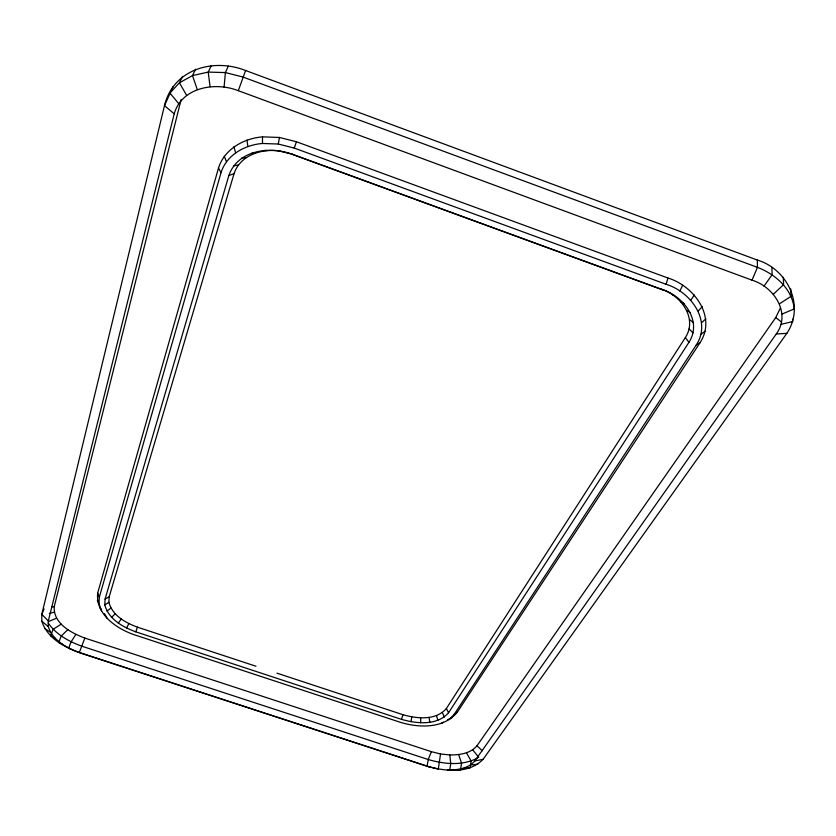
<?xml version="1.0" encoding="UTF-8"?>
<svg xmlns="http://www.w3.org/2000/svg" width="836" height="836" viewBox="0 0 836 836"><rect width="100%" height="100%" fill="white"/><g stroke="black" fill="none" stroke-linecap="round" stroke-linejoin="round"><path stroke-width="1.25" d="M41.8 621.19L41.81 614.335L164.493 105.597C173.23 69.158 213.305 57.726 245.617 70.517L757.312 260.048C787.69 269.129 805.204 305.945 786.843 333.345L483.114 759.276C468.797 774.199 445.222 771.273 427.081 766.267L79.639 652.77C64.142 647.106 47.098 637.952 41.8 621.19L48.289 626.603C52.626 640.345 66.608 647.848 79.316 652.477L428.868 766.675M48.289 626.603L48.321 621.002L174.201 113.853C181.778 87.111 215.395 81.573 238.291 90.696L752.013 280.165C773.802 286.591 791.504 313.27 776.268 333.982L474.806 760.948C468.17 768.817 457.114 770.04 447.448 770.008L449.684 770.322L450.74 763.561L449.81 754.96L440.541 753.978L431.386 751.668L84.864 638.077C71.3 633.071 53.086 623.426 54.246 606.591L181.151 99.463M101.605 611.095L99.003 603.916L99.327 597.155L221.038 172.644C226.629 154.838 244.708 144.952 262.452 143.468L262.535 136.853L279.454 137.47L296.446 141.754L667.974 278.022C693.964 285.943 717.016 316.854 699.941 342.844L457.344 712.157C443.634 728.94 418.7 728.031 399.807 722.137L134.784 634.932C116.831 628.923 95.45 614.439 97.666 593.058L218.489 168.067C224.435 149.08 243.621 138.483 262.535 136.853M104.793 604.909L105.096 599.057L228.865 175.487C237.643 150.01 269.892 145.882 292.36 154.242L661.203 289.172C682.74 295.453 702.971 320.501 688.916 342.373L448.587 712.721C437.05 725.909 416.725 723.725 401.499 719.357L135.798 631.838C122.882 627.105 108.565 619.173 104.793 604.909L108.889 602.275L109.171 596.873L234.028 173.71C240.151 155.099 261.867 148.296 279.705 151.044M276.988 673.168L402.962 714.707C416.997 718.741 435.775 720.747 446.372 708.52L685.384 337.556C697.924 318.046 680.598 295.087 661.203 289.172M449.089 719.587L454.084 714.54L696.242 345.038C712.167 320.637 690.473 291.659 666.093 284.282L294.251 148.076L278.294 144.032L262.452 143.468M224.09 87.101L225.396 72.575L228.322 66.138M440.541 753.978L438.294 769.089L427.081 766.267L428.22 759.527L431.386 751.668M411.03 721.75L411.761 716.922M278.294 144.032L279.454 137.47M666.093 284.282L667.974 278.022M401.499 719.357L402.962 714.707M238.291 90.696L245.617 70.517M84.864 638.077L79.316 652.477M135.798 631.838L137.417 627.157C125.515 622.778 112.306 615.453 108.889 602.275M294.251 148.076L296.446 141.754M44.068 608.942L41.81 614.335L48.321 621.002M752.013 280.165L757.458 267.353L757.312 260.048M173.104 86.62L164.493 105.597L174.201 113.853M211.236 65.678L208.216 72.095L210.066 86.693M679.867 291.074L682.625 285.285M195.603 69.179L192.499 75.595L179.437 82.785L169.917 93.057L178.716 103.633M449.81 754.96C459.434 754.971 470.438 753.654 476.98 745.775L775.745 317.555L780.437 307.92M182.593 76.369L179.437 82.785L186.574 95.304M126.529 628.035L128.869 623.635M75.857 634.419L71.133 641.829L68.594 648.287L70.214 648.799M690.86 300.176L694.319 295.003M764 286.173L772.119 274.72L771.9 267.395M118.294 623.092L121.283 619.058M698.3 310.94L702.261 306.509M111.658 617.344L115.169 613.749M67.789 629.665L61.258 636.05L58.677 642.508L62.073 644.033M773.373 294.209L783.604 284.616L783.322 277.27M701.738 322.56L705.877 318.882M107.029 611.147L110.916 608.023M441.68 723.318L443.299 722.116M454.084 714.54L457.344 712.157M701.017 334.191L705.062 331.296M278.44 150.846L292.36 154.242M779.591 303.729L791.107 296.299L790.783 288.932M61.216 624.137L53.18 629.289L50.547 635.747L55.427 638.505M696.242 345.038L699.941 342.844M105.096 599.057L109.171 596.873M447.49 719.817L452.004 717.539M477.701 757.907C462.569 766.11 444.177 764.177 428.22 759.527L82.127 646.301C69.106 641.62 56.127 634.639 48.164 622.935M48.592 621.545L56.576 618.18M782.172 314.012L794.2 308.944C792.214 288.765 775.411 274.271 757.458 267.353L242.785 76.985L225.396 72.575L208.216 72.095L192.499 75.595L197.265 89.515M228.865 175.487L234.028 173.71M49.334 613.467L54.183 612.213M781.023 324.337L792.685 321.578L792.58 319.112M233.557 165.946L238.417 164.932M474.806 760.948L483.114 759.276M51.811 606.905L54.246 606.591M470.522 764.992L477.826 764.198M241.479 158.213L245.711 157.795M776.268 333.982L786.843 333.345M464.231 767.939L470.135 767.814L471.128 761.011L466.467 752.828M252.138 152.894L255.523 152.915M456.362 769.653L460.521 769.883L461.545 763.101L458.661 754.584M264.74 150.344L267.112 150.574M137.417 627.157L255.983 666.24M292.192 154.346L662.697 289.883M672.144 294.575L674.6 295.725M680.88 301.775L684.109 303.583M686.858 310.344L690.567 312.873M44.789 628.494L50.724 632.559M775.745 317.555L781.639 322.132M689.648 319.571L693.587 322.895M476.98 745.775L482.288 750.78M689.136 328.872L693.013 332.979M472.727 749.85L478.788 757.385M100.111 607.939L101.532 609.841M104.375 613.655L105.796 615.557M685.384 337.556L688.916 342.373M218.489 168.067L221.038 172.644M446.372 708.52L448.587 712.721M97.342 600.279L99.003 603.916M106.182 616.445L106.945 618.232M442.401 712.596L444.271 717.11M224.226 156.29L226.431 161.599M97.666 593.058L99.327 597.155M436.496 715.595L437.855 720.35M233.902 146.666L235.543 152.633M429.087 717.382L429.819 722.262M246.986 140.03L247.832 146.404M420.644 717.821L420.686 722.743"/></g></svg>
